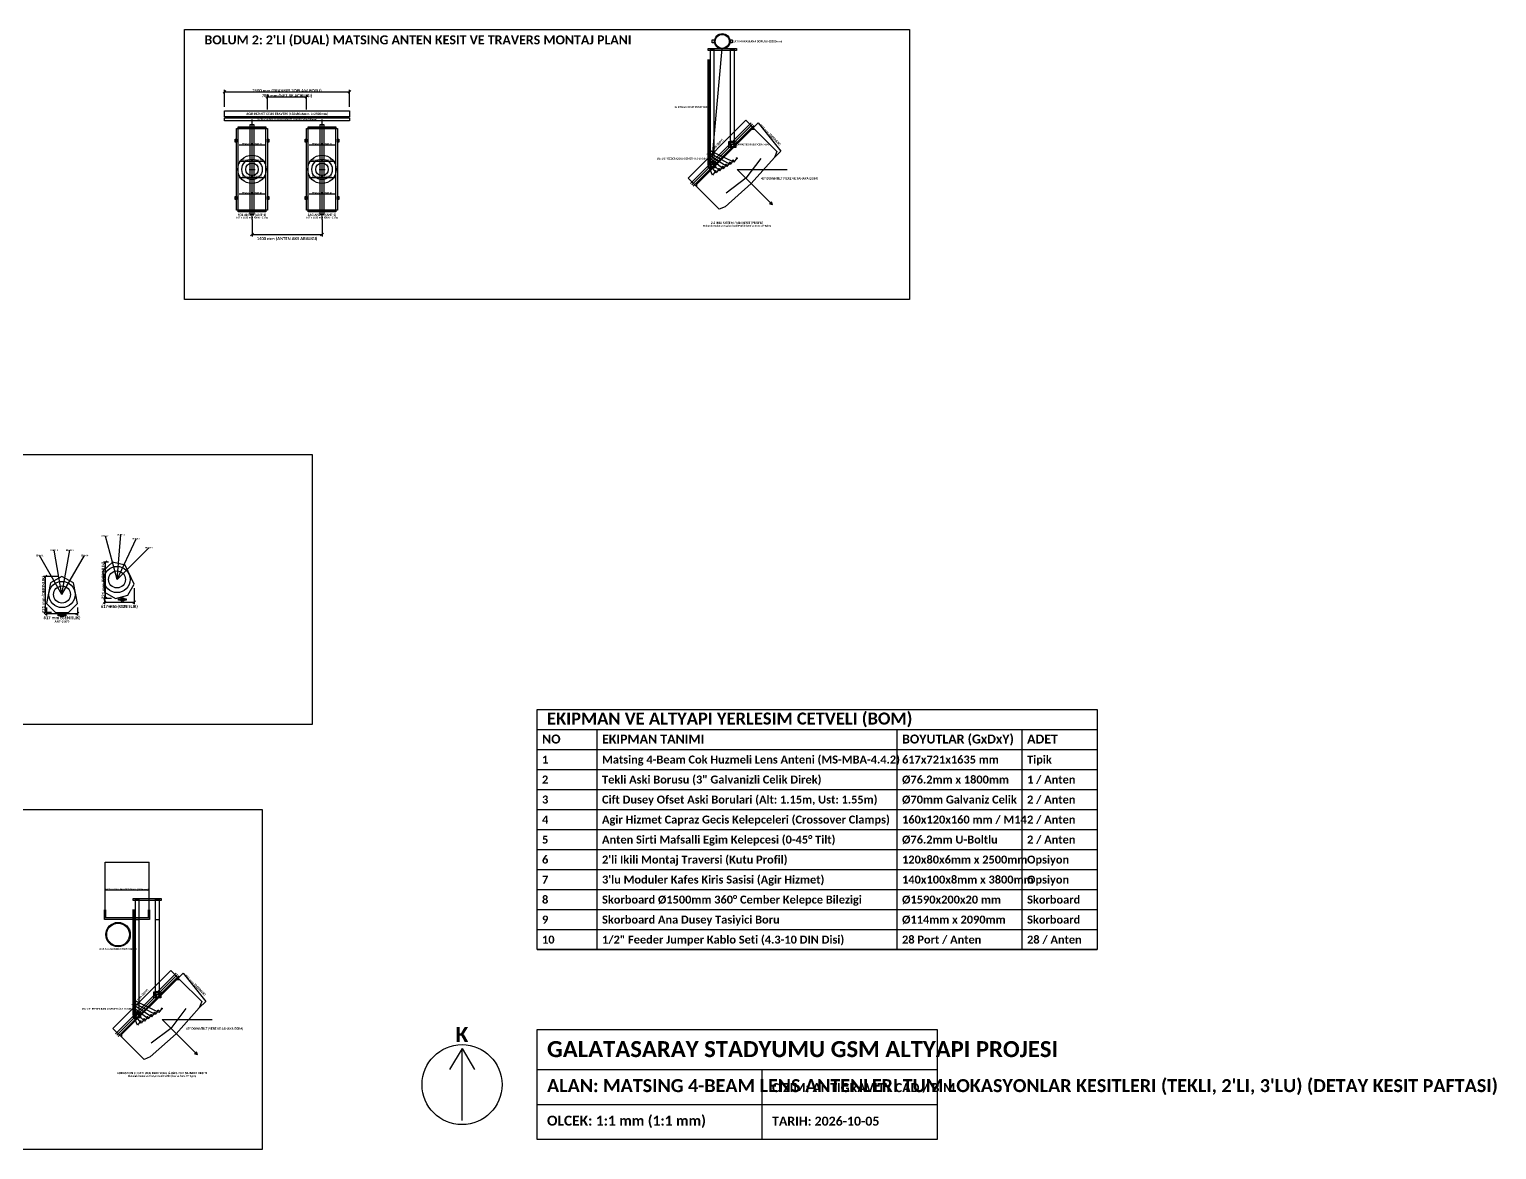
# Model space of a CAD drawing. Header units: millimetres. Extents: x -21500 to 32690, y -2600 to 19800.
# Drawn here: x 3347 to 32690, y -2600 to 19800 of the extents above; entities that cross this region are included whole.
import ezdxf
from ezdxf.enums import TextEntityAlignment as Align

# ---------------------------------------------------------------- set-up
doc = ezdxf.new("R2010")
doc.units = ezdxf.units.MM
for name, color, linetype in [('CELIK_KIRIS_KOLON', 9, 'CONTINUOUS'), ('EKP_MATSING_ANTEN', 2, 'CONTINUOUS'), ('KABLO_TAVALARI', 6, 'CONTINUOUS'), ('METIN_BILGI', 7, 'CONTINUOUS'), ('MONTAJ_BORULARI', 2, 'CONTINUOUS'), ('OLCULER', 1, 'CONTINUOUS'), ('ZEMIN_PLATFORM', 8, 'CONTINUOUS')]:
    doc.layers.add(name, color=color, linetype=linetype)
doc.styles.get("Standard").update_dxf_attribs({"font": 'calibrib.ttf'})

msp = doc.modelspace()

# ---------------------------------------------------------------- linework, layer by layer
at = {"layer": 'CELIK_KIRIS_KOLON'}
for p, q in [((17002, 17194), (17204, 19420)), ((17780, 17818), (16682, 16720)), ((17780, 17818), (17794, 17804)), ((17383, 17564), (17340, 17522)), ((17340, 17522), (17398, 17436)), ((17469, 17507), (17383, 17564)), ((17398, 17436), (17469, 17507)), ((16978, 17160), (16936, 17117)), ((16936, 17117), (16993, 17031)), ((17064, 17102), (16978, 17160)), ((16993, 17031), (17064, 17102)), ((16682, 16720), (16696, 16706)), ((4862, 2045), (4862, 3145)), ((4862, 3145), (5742, 3145)), ((5742, 2045), (5742, 3145)), ((4862, 2595), (5742, 2595)), ((6280, 818), (5182, -280)), ((6280, 818), (6294, 804)), ((5883, 564), (5840, 522)), ((5840, 522), (5898, 436)), ((5969, 507), (5883, 564)), ((5898, 436), (5969, 507)), ((5478, 160), (5436, 117)), ((5436, 117), (5493, 31)), ((5564, 102), (5478, 160)), ((5493, 31), (5564, 102)), ((5182, -280), (5196, -294))]:
    msp.add_line(p, q, dxfattribs=at)
for points in [[(16922, 19380), (16922, 19420), (17486, 19420), (17486, 19380)], [(17004, 19530), (17004, 19590), (17044, 19590), (17044, 19530)], [(17364, 19530), (17364, 19590), (17404, 19590), (17404, 19530)], [(7250, 18050), (7250, 18170), (9750, 18170), (9750, 18050)], [(7522, 17818), (7522, 17852), (8078, 17852), (8078, 17818)], [(8922, 17818), (8922, 17852), (9478, 17852), (9478, 17818)], [(7466, 17542), (7466, 17602), (7492, 17602), (7492, 17542)], [(8108, 17542), (8108, 17602), (8134, 17602), (8134, 17542)], [(8866, 17542), (8866, 17602), (8892, 17602), (8892, 17542)], [(9508, 17542), (9508, 17602), (9534, 17602), (9534, 17542)], [(17336, 17438), (17336, 17558), (17476, 17558), (17476, 17438)], [(16932, 17034), (16932, 17154), (17072, 17154), (17072, 17034)], [(7466, 16398), (7466, 16458), (7492, 16458), (7492, 16398)], [(8108, 16398), (8108, 16458), (8134, 16458), (8134, 16398)], [(8866, 16398), (8866, 16458), (8892, 16458), (8892, 16398)], [(9508, 16398), (9508, 16458), (9534, 16458), (9534, 16398)], [(7522, 16148), (7522, 16182), (8078, 16182), (8078, 16148)], [(8922, 16148), (8922, 16182), (9478, 16182), (9478, 16148)], [(5132, 8388), (5132, 8412), (5282, 8412), (5282, 8388)], [(3925, 8074), (3925, 8098), (4075, 8098), (4075, 8074)], [(5422, 2380), (5422, 2420), (5986, 2420), (5986, 2380)], [(5836, 438), (5836, 558), (5976, 558), (5976, 438)], [(5432, 34), (5432, 154), (5572, 154), (5572, 34)]]:
    msp.add_lwpolyline(points, close=True, dxfattribs=at)
for centre, radius in [((17204, 19560), 155), ((7480, 17572), 6), ((8120, 17572), 6), ((8880, 17572), 6), ((9520, 17572), 6), ((17406, 17498), 46.1), ((17002, 17094), 46.1), ((7480, 16428), 6), ((8120, 16428), 6), ((8880, 16428), 6), ((9520, 16428), 6), ((5152, 8400), 6), ((5262, 8400), 6), ((3945, 8086), 6), ((4055, 8086), 6), ((5906, 498), 46.1), ((5502, 94), 46.1)]:
    msp.add_circle(centre, radius, dxfattribs=at)
at = {"layer": 'EKP_MATSING_ANTEN'}
for p, q in [((7522, 16182), (7522, 17818)), ((8078, 16182), (8078, 17818)), ((8922, 16182), (8922, 17818)), ((9478, 16182), (9478, 17818)), ((16696, 16706), (17794, 17804)), ((17794, 17804), (17851, 17805)), ((17851, 17805), (18298, 17359)), ((7541, 17490), (8059, 17490)), ((8941, 17490), (9459, 17490)), ((18298, 17359), (18246, 17236)), ((7541, 17164), (8059, 17164)), ((8941, 17164), (9459, 17164)), ((17974, 17219), (17678, 16822)), ((18246, 17236), (17783, 16717)), ((7541, 16836), (8059, 16836)), ((8941, 16836), (9459, 16836)), ((17678, 16822), (17281, 16526)), ((7541, 16510), (8059, 16510)), ((8941, 16510), (9459, 16510)), ((16695, 16649), (16696, 16706)), ((17141, 16202), (16695, 16649)), ((17783, 16717), (17264, 16254)), ((17264, 16254), (17141, 16202)), ((5007, 9148), (4816, 8966)), ((5263, 9086), (5007, 9148)), ((4000, 8860), (3769, 8734)), ((4231, 8734), (4000, 8860)), ((4816, 8966), (4849, 8546)), ((5445, 8705), (5263, 9086)), ((3769, 8734), (3692, 8320)), ((4308, 8320), (4231, 8734)), ((4849, 8546), (5068, 8418)), ((5319, 8485), (5445, 8705)), ((3692, 8320), (3870, 8140)), ((4130, 8140), (4308, 8320)), ((5068, 8418), (5319, 8485)), ((3870, 8140), (4130, 8140)), ((5196, -294), (6294, 804)), ((6294, 804), (6351, 805)), ((6351, 805), (6798, 359)), ((6798, 359), (6746, 236)), ((6474, 219), (6178, -178)), ((6746, 236), (6283, -283)), ((6283, -283), (5764, -746)), ((6178, -178), (5781, -474)), ((5195, -351), (5196, -294)), ((5641, -798), (5195, -351)), ((5764, -746), (5641, -798))]:
    msp.add_line(p, q, dxfattribs=at)
for points in [[(7492, 16182), (7492, 17818), (8108, 17818), (8108, 16182)], [(8892, 16182), (8892, 17818), (9508, 17818), (9508, 16182)]]:
    msp.add_lwpolyline(points, close=True, dxfattribs=at)
for centre, radius in [((7800, 17000), 284), ((7800, 17000), 204), ((7800, 17000), 125), ((9200, 17000), 284), ((9200, 17000), 204), ((9200, 17000), 125), ((5100, 8800), 262), ((5100, 8800), 170), ((4000, 8500), 262), ((4000, 8500), 170)]:
    msp.add_circle(centre, radius, dxfattribs=at)
at = {"layer": 'KABLO_TAVALARI'}
for p, q in [((16922, 17094), (16922, 19200)), ((16952, 17094), (16952, 19200)), ((17435, 17142), (16922, 17394)), ((17364, 17099), (16922, 17344)), ((17293, 17057), (16922, 17294)), ((17223, 17014), (16922, 17244)), ((17152, 16972), (16922, 17194)), ((17081, 16930), (16922, 17144)), ((17010, 16887), (16922, 17094)), ((17212, 17052), (17152, 16972)), ((17283, 17094), (17223, 17014)), ((17353, 17137), (17293, 17057)), ((17424, 17179), (17364, 17099)), ((17495, 17222), (17435, 17142)), ((17070, 16967), (17010, 16887)), ((17141, 17010), (17081, 16930)), ((5422, 94), (5422, 2200)), ((5452, 94), (5452, 2200)), ((5935, 142), (5422, 394)), ((5864, 99), (5422, 344)), ((5793, 57), (5422, 294)), ((5723, 14), (5422, 244)), ((5652, -28), (5422, 194)), ((5581, -70), (5422, 144)), ((5510, -113), (5422, 94)), ((5641, 10), (5581, -70)), ((5712, 52), (5652, -28)), ((5783, 94), (5723, 14)), ((5853, 137), (5793, 57)), ((5924, 179), (5864, 99)), ((5995, 222), (5935, 142)), ((5570, -33), (5510, -113))]:
    msp.add_line(p, q, dxfattribs=at)
msp.add_lwpolyline([(7250, 17970), (7250, 18030), (9750, 18030), (9750, 17970)], close=True, dxfattribs=at)
for centre in [(17141, 17010), (17212, 17052), (17283, 17094), (17353, 17137), (17424, 17179), (17495, 17222), (17070, 16967), (5641, 10), (5712, 52), (5783, 94), (5853, 137), (5924, 179), (5995, 222), (5570, -33)]:
    msp.add_circle(centre, 10, dxfattribs=at)
at = {"layer": 'METIN_BILGI'}
for p, q in [((7800, 16940), (7800, 17060)), ((9200, 16940), (9200, 17060)), ((7740, 17000), (7860, 17000)), ((9140, 17000), (9260, 17000)), ((13500, 5800), (24700, 5800)), ((14700, 1400), (14700, 5800)), ((20700, 1400), (20700, 5800)), ((23200, 1400), (23200, 5800)), ((13500, 5400), (24700, 5400)), ((13500, 5000), (24700, 5000)), ((13500, 4600), (24700, 4600)), ((13500, 4200), (24700, 4200)), ((13500, 3800), (24700, 3800)), ((13500, 3400), (24700, 3400)), ((13500, 3000), (24700, 3000)), ((13500, 2600), (24700, 2600)), ((13500, 2200), (24700, 2200)), ((13500, 1800), (24700, 1800)), ((13500, 1400), (24700, 1400)), ((12000, -580), (11750, -1000)), ((12000, -2020), (12000, -580)), ((12000, -580), (12250, -1000)), ((13500, -1000), (21500, -1000)), ((18000, -2400), (18000, -1000)), ((13500, -1700), (21500, -1700))]:
    msp.add_line(p, q, dxfattribs=at)
for points in [[(6450, 14400), (6450, 19800), (20950, 19800), (20950, 14400)], [(-9500, 5900), (-9500, 11300), (9000, 11300), (9000, 5900)], [(13500, 1400), (13500, 6200), (24700, 6200), (24700, 1400)], [(-18000, -2600), (-18000, 4200), (8000, 4200), (8000, -2600)], [(13500, -2400), (13500, -200), (21500, -200), (21500, -2400)]]:
    msp.add_lwpolyline(points, close=True, dxfattribs=at)
msp.add_circle((12000, -1300), 800, dxfattribs=at)
at = {"layer": 'MONTAJ_BORULARI'}
for p, q in [((7800, 16000), (7800, 18000)), ((9200, 16000), (9200, 18000)), ((17784, 17930), (16570, 16716)), ((17811, 17903), (16597, 16689)), ((17838, 17876), (16624, 16662)), ((6284, 930), (5070, -284)), ((6311, 903), (5097, -311)), ((6338, 876), (5124, -338))]:
    msp.add_line(p, q, dxfattribs=at)
for points in [[(16967, 17094), (16967, 19400), (17037, 19400), (17037, 17094)], [(17371, 17498), (17371, 19400), (17441, 19400), (17441, 17498)], [(7762, 16100), (7762, 17900), (7838, 17900), (7838, 16100)], [(9162, 16100), (9162, 17900), (9238, 17900), (9238, 16100)], [(5467, 94), (5467, 2400), (5537, 2400), (5537, 94)], [(5871, 498), (5871, 2400), (5941, 2400), (5941, 498)], [(5467, 94), (5467, 2000), (5537, 2000), (5537, 94)], [(5871, 498), (5871, 2000), (5941, 2000), (5941, 498)]]:
    msp.add_lwpolyline(points, close=True, dxfattribs=at)
for centre, radius in [((17204, 19560), 140), ((5207, 8400), 38.1), ((4000, 8086), 38.1), ((5122, 1700), 244), ((5122, 1700), 228)]:
    msp.add_circle(centre, radius, dxfattribs=at)
at = {"layer": 'OLCULER'}
for p, q in [((7222, 18522), (7278, 18578)), ((7250, 18250), (7250, 18590)), ((7250, 18550), (9750, 18550)), ((8108, 18200), (8108, 18490)), ((8892, 18200), (8892, 18490)), ((9722, 18522), (9778, 18578)), ((9750, 18250), (9750, 18590)), ((8080, 18422), (8136, 18478)), ((8108, 18450), (8892, 18450)), ((8864, 18422), (8920, 18478)), ((16519, 16825), (17675, 17981)), ((17851, 17805), (17675, 17981)), ((17794, 17804), (17922, 17931)), ((17922, 17931), (18374, 17364)), ((18246, 17236), (18374, 17364)), ((16695, 16649), (16519, 16825)), ((17500, 17000), (18500, 17000)), ((17500, 17000), (18207, 16293)), ((18207, 16293), (18147, 16313)), ((18207, 16293), (18187, 16353)), ((7800, 16000), (7800, 15660)), ((9200, 16000), (9200, 15660)), ((7772, 15672), (7828, 15728)), ((7800, 15700), (9200, 15700)), ((9172, 15672), (9228, 15728)), ((5100, 8800), (5178, 9697)), ((5100, 8800), (4867, 9669)), ((5100, 8800), (5480, 9616)), ((5100, 8800), (5736, 9436)), ((4000, 8500), (3550, 9279)), ((4000, 8500), (3844, 9386)), ((4000, 8500), (4156, 9386)), ((4000, 8500), (4450, 9279)), ((4927, 9148), (4828, 9148)), ((4840, 9120), (4896, 9176)), ((4868, 8418), (4868, 9148)), ((3920, 8860), (3630, 8860)), ((3642, 8832), (3698, 8888)), ((3670, 8140), (3670, 8860)), ((5445, 8625), (5445, 8306)), ((3692, 8240), (3692, 8080)), ((4308, 8240), (4308, 8080)), ((4821, 8318), (4877, 8374)), ((4988, 8418), (4828, 8418)), ((4840, 8390), (4896, 8446)), ((4849, 8466), (4849, 8306)), ((4849, 8346), (5445, 8346)), ((5417, 8318), (5473, 8374)), ((3790, 8140), (3630, 8140)), ((3642, 8112), (3698, 8168)), ((3664, 8092), (3720, 8148)), ((3692, 8120), (4308, 8120)), ((4280, 8092), (4336, 8148)), ((5019, -175), (6175, 981)), ((6351, 805), (6175, 981)), ((6294, 804), (6422, 931)), ((6422, 931), (6874, 364)), ((6746, 236), (6874, 364)), ((6000, 0), (7000, 0)), ((6000, 0), (6707, -707)), ((5195, -351), (5019, -175)), ((6707, -707), (6647, -687)), ((6707, -707), (6687, -647))]:
    msp.add_line(p, q, dxfattribs=at)
at = {"layer": 'ZEMIN_PLATFORM'}
for points in [[(4852, 2045), (4852, 2195), (4872, 2195), (4872, 2045)], [(5732, 2045), (5732, 2195), (5752, 2195), (5752, 2045)], [(4852, 2000), (4852, 2045), (5752, 2045), (5752, 2000)]]:
    msp.add_lwpolyline(points, close=True, dxfattribs=at)

# ---------------------------------------------------------------- texts
at = {"layer": 'CELIK_KIRIS_KOLON'}
msp.add_text('AGIR HIZMET CELIK TRAVERS (120x80x6mm, L=2500mm)', height=45, dxfattribs=at).set_placement((8500, 18110), align=Align.MIDDLE_CENTER)
at = {"layer": 'EKP_MATSING_ANTEN'}
for s, p in [('BEAM 1 (HUZME 1)', (7800, 17510)), ('BEAM 1 (HUZME 1)', (9200, 17510)), ('BEAM 2 (HUZME 2)', (7800, 17184)), ('BEAM 2 (HUZME 2)', (9200, 17184)), ('BEAM 3 (HUZME 3)', (7800, 16856)), ('BEAM 3 (HUZME 3)', (9200, 16856)), ('BEAM 4 (HUZME 4)', (7800, 16530)), ('BEAM 4 (HUZME 4)', (9200, 16530))]:
    msp.add_text(s, height=32, dxfattribs=at).set_placement(p, align=Align.MIDDLE_CENTER)
at = {"layer": 'KABLO_TAVALARI'}
msp.add_text('2x 28 = 56 ADET FEEDER KABLO TAVASI (500x100mm)', height=35, dxfattribs=at).set_placement((8500, 18000), align=Align.MIDDLE_CENTER)
for p in [(16902, 17214), (5402, 214)]:
    msp.add_text('28x 1/2" FEEDER KABLO DEMETI (4.3-10 DIN)', height=35, dxfattribs=at).set_placement(p, align=Align.MIDDLE_RIGHT)
at = {"layer": 'METIN_BILGI'}
for s, height, p in [("BOLUM 2: 2'LI (DUAL) MATSING ANTEN KESIT VE TRAVERS MONTAJ PLANI", 180, (6850, 19500)), ('EKIPMAN VE ALTYAPI YERLESIM CETVELI (BOM)', 240, (13700, 5900)), ('NO', 180, (13600, 5520)), ('EKIPMAN TANIMI', 180, (14800, 5520)), ('BOYUTLAR (GxDxY)', 180, (20800, 5520)), ('ADET', 180, (23300, 5520)), ('Matsing 4-Beam Cok Huzmeli Lens Anteni (MS-MBA-4.4.2)', 160, (14800, 5120)), ('617x721x1635 mm', 160, (20800, 5120)), ('Tipik', 160, (23300, 5120)), ('1', 160, (13600, 5120)), ('2', 160, (13600, 4720)), ('Tekli Aski Borusu (3" Galvanizli Celik Direk)', 160, (14800, 4720)), ('Ø76.2mm x 1800mm', 160, (20800, 4720)), ('1 / Anten', 160, (23300, 4720)), ('3', 160, (13600, 4320)), ('Cift Dusey Ofset Aski Borulari (Alt: 1.15m, Ust: 1.55m)', 160, (14800, 4320)), ('Ø70mm Galvaniz Celik', 160, (20800, 4320)), ('2 / Anten', 160, (23300, 4320)), ('4', 160, (13600, 3920)), ('Agir Hizmet Capraz Gecis Kelepceleri (Crossover Clamps)', 160, (14800, 3920)), ('160x120x160 mm / M14', 160, (20800, 3920)), ('2 / Anten', 160, (23300, 3920)), ('5', 160, (13600, 3520)), ('Anten Sirti Mafsalli Egim Kelepcesi (0-45° Tilt)', 160, (14800, 3520)), ('Ø76.2mm U-Boltlu', 160, (20800, 3520)), ('2 / Anten', 160, (23300, 3520)), ('6', 160, (13600, 3120)), ("2'li Ikili Montaj Traversi (Kutu Profil)", 160, (14800, 3120)), ('120x80x6mm x 2500mm', 160, (20800, 3120)), ('Opsiyon', 160, (23300, 3120)), ('7', 160, (13600, 2720)), ("3'lu Moduler Kafes Kiris Sasisi (Agir Hizmet)", 160, (14800, 2720)), ('140x100x8mm x 3800mm', 160, (20800, 2720)), ('Opsiyon', 160, (23300, 2720)), ('8', 160, (13600, 2320)), ('Skorboard Ø1500mm 360° Cember Kelepce Bilezigi', 160, (14800, 2320)), ('Ø1590x200x20 mm', 160, (20800, 2320)), ('Skorboard', 160, (23300, 2320)), ('9', 160, (13600, 1920)), ('Skorboard Ana Dusey Tasiyici Boru', 160, (14800, 1920)), ('Ø114mm x 2090mm', 160, (20800, 1920)), ('Skorboard', 160, (23300, 1920)), ('10', 160, (13600, 1520)), ('1/2" Feeder Jumper Kablo Seti (4.3-10 DIN Disi)', 160, (14800, 1520)), ('28 Port / Anten', 160, (20800, 1520)), ('28 / Anten', 160, (23300, 1520)), ('GALATASARAY STADYUMU GSM ALTYAPI PROJESI', 320, (13700, -750)), ("ALAN: MATSING 4-BEAM LENS ANTENLERI TUM LOKASYONLAR KESITLERI (TEKLI, 2'LI, 3'LU) (DETAY KESIT PAFTASI)", 260, (13700, -1450)), ('CIZIM: ANTIGRAVITY CAD / BIM', 180, (18200, -1450)), ('OLCEK: 1:1 mm (1:1 mm)', 200, (13700, -2120)), ('TARIH: 2026-10-05', 180, (18200, -2120))]:
    msp.add_text(s, height=height, dxfattribs=at).set_placement(p)
for s, height, p in [('CATI MAKASI ANA BORUSU (Ø280mm)', 40, (17414, 19560)), ('CAPRAZ GECIS KELEPCESI (M14)', 32, (17486, 17498))]:
    msp.add_text(s, height=height, dxfattribs=at).set_placement(p, align=Align.MIDDLE_LEFT)
msp.add_text('2x Ø70mm OFSET DUSEY BORU', height=35, dxfattribs=at).set_placement((16952, 18247), align=Align.MIDDLE_RIGHT)
for s, height, p in [('617 x 1635 mm (GxY) - 51 kg', 35, (7800, 16038)), ('SOL ANTEN (ANT-1)', 45, (7800, 16092)), ('617 x 1635 mm (GxY) - 51 kg', 35, (9200, 16038)), ('SAG ANTEN (ANT-2)', 45, (9200, 16092)), ('Mekanik Imalat ve Tasiyici Aski Profili (One ve Yere 45° Egim)', 35, (17500, 15872)), ('2.2 IKILI SISTEM: YAN KESIT (PROFIL)', 45, (17500, 15932)), ('ANT-3 (+15°)', 45, (5100, 8260)), ('ANT-2 (0°)', 45, (4000, 7960)), ('KEDI YOLU PLATFORMU (900mm)', 40, (5302, 2600)), ('Ø45.7cm SILINDIR TASIYICI BORU', 35, (5122, 1412)), ('K', 300, (12000, -300)), ('LOKASYON C: CATI UCU KEDI YOLU & Ø45.7cm SILINDIR KESITI', 45, (6000, -1068)), ('Mekanik Imalat ve Tasiyici Aski Profili (One ve Yere 45° Egim)', 35, (6000, -1128))]:
    msp.add_text(s, height=height, dxfattribs=at).set_placement(p, align=Align.MIDDLE_CENTER)
at = {"layer": 'OLCULER'}
for s, height, p in [('2500 mm (TRAVERS TOPLAM BOYU)', 60, (8500, 18574)), ('783 mm (NET RF ACIKLIGI)', 60, (8500, 18474)), ('1400 mm (ANTEN AKS ARALIGI)', 60, (8500, 15616)), ('BEAM 1', 30, (4867, 9669)), ('BEAM 2', 30, (5178, 9697)), ('BEAM 2', 30, (3844, 9386)), ('BEAM 3', 30, (4156, 9386)), ('BEAM 3', 30, (5480, 9616)), ('BEAM 4', 30, (5736, 9436)), ('BEAM 1', 30, (3550, 9279)), ('BEAM 4', 30, (4450, 9279)), ('617 mm (GENISLIK)', 60, (5147, 8262)), ('617 mm (GENISLIK)', 60, (4000, 8036))]:
    msp.add_text(s, height=height, dxfattribs=at).set_placement(p, align=Align.MIDDLE_CENTER)
for s, height, rotation, p in [('721 mm (DERINLIK)', 45, -45, (18168, 17688)), ('1635 mm (BOY)', 45, 45, (17057, 17443)), ('721 mm (DERINLIK)', 60, 90, (4826, 8783)), ('721 mm (DERINLIK)', 60, 90, (3628, 8500)), ('721 mm (DERINLIK)', 45, -45, (6668, 688)), ('1635 mm (BOY)', 45, 45, (5557, 443))]:
    msp.add_text(s, height=height, rotation=rotation, dxfattribs=at).set_placement(p, align=Align.MIDDLE_CENTER)
for p in [(17980, 16820), (6480, -180)]:
    msp.add_text('45° DOWNTILT (YERE VE SAHAYA EGIM)', height=45, dxfattribs=at).set_placement(p, align=Align.MIDDLE_LEFT)

doc.saveas('drawing.dxf')
